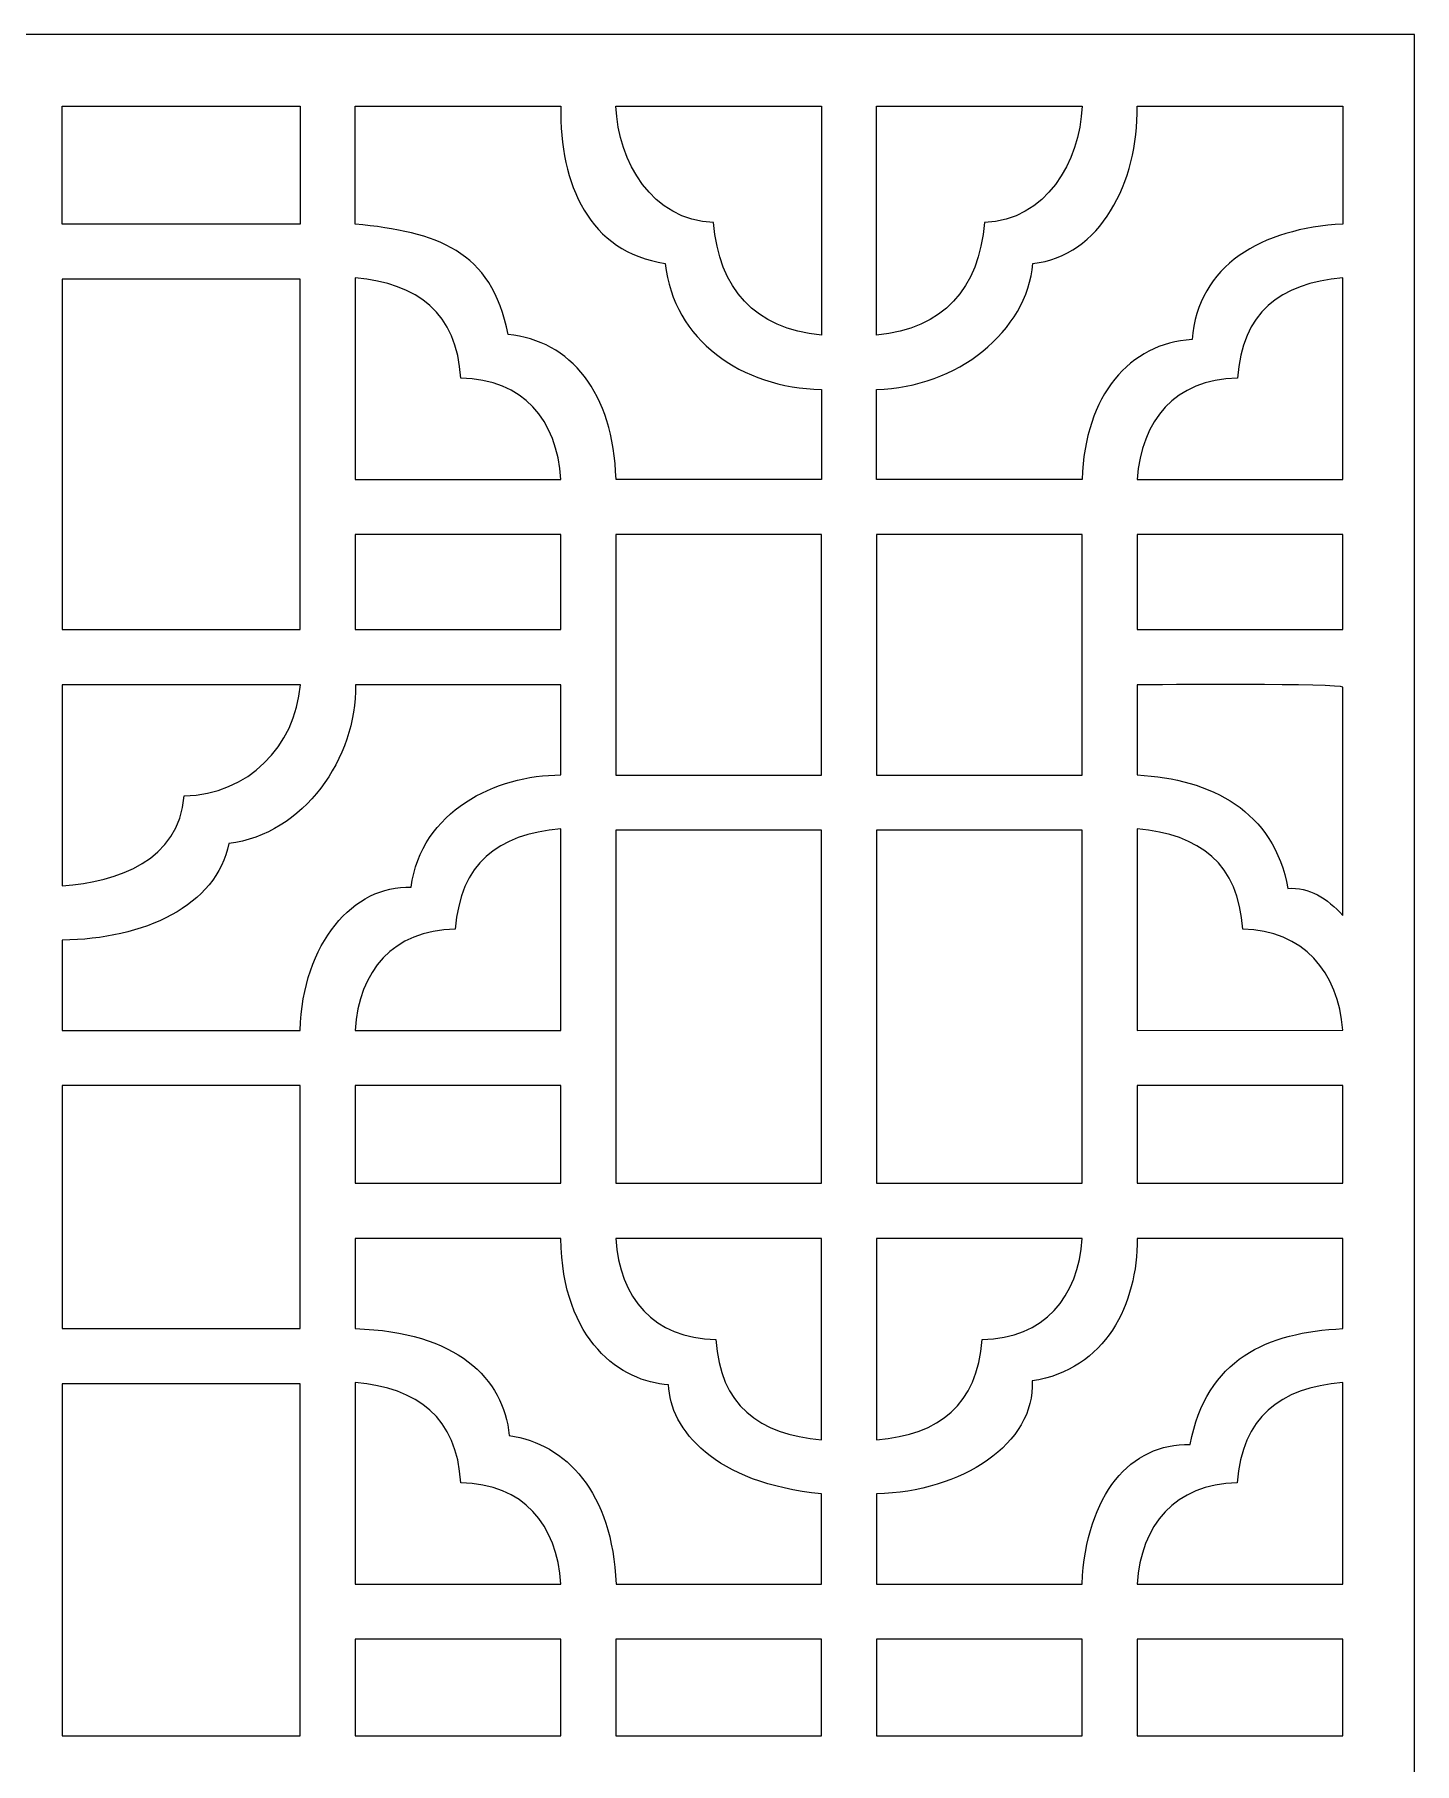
# Model space of a CAD drawing. Header units: centimetres. Extents: x -10.5 to 10.7, y -12.6 to 13.8.
# Drawn here: x 0.1 to 10.65, y 0.6 to 13.82 of the extents above; entities that cross this region are included whole.
import ezdxf

# ---------------------------------------------------------------- set-up
doc = ezdxf.new("R2010")
doc.units = ezdxf.units.CM
doc.header["$MEASUREMENT"] = 0
doc.layers.add('layer 1', color=7, linetype='Continuous')

msp = doc.modelspace()

# ---------------------------------------------------------------- linework, layer by layer
at = {"layer": 'layer 1', "color": 242}
for points, knots in [([(-10.45402, 13.82042), (-10.45402, 13.82042), (10.6512, 13.82042), (10.6512, 13.82042), (10.6512, 13.82042), (10.6512, 13.82042), (10.6512, -12.62963), (10.6512, -12.62963), (10.6512, -12.62963), (10.6512, -12.62963), (-10.45402, -12.62963), (-10.45402, -12.62963), (-10.45402, -12.62963), (-10.45402, -12.62963), (-10.45402, 13.82042), (-10.45402, 13.82042)], [0, 0, 0, 0, 0.2, 0.2, 0.2, 0.2, 0.4, 0.4, 0.4, 0.4, 0.6, 0.6, 0.6, 0.6, 1, 1, 1, 1]), ([(2.12939, 13.27223), (2.12939, 13.27223), (0.3095, 13.27223), (0.3095, 13.27223), (0.3095, 13.27223), (0.3095, 13.27223), (0.3095, 12.371), (0.3095, 12.371), (0.3095, 12.371), (0.3095, 12.371), (2.12939, 12.371), (2.12939, 12.371), (2.12939, 12.371), (2.12939, 12.371), (2.12939, 13.27223), (2.12939, 13.27223)], [0, 0, 0, 0, 0.2, 0.2, 0.2, 0.2, 0.4, 0.4, 0.4, 0.4, 0.6, 0.6, 0.6, 0.6, 1, 1, 1, 1]), ([(4.12306, 13.27223), (4.12306, 13.27223), (2.55117, 13.27223), (2.55117, 13.27223), (2.55117, 13.27223), (2.55117, 13.27223), (2.55117, 12.37127), (2.55117, 12.37127), (2.55117, 12.37127), (3.17824, 12.30705), (3.59206, 12.17587), (3.71972, 11.52524), (3.71972, 11.52524), (4.19784, 11.47981), (4.52445, 11.0853), (4.54512, 10.41781), (4.54512, 10.41781), (4.54512, 10.41781), (6.11618, 10.41781), (6.11618, 10.41781), (6.11618, 10.41781), (6.11618, 10.41781), (6.11618, 11.10575), (6.11618, 11.10575), (6.11618, 11.10575), (5.50296, 11.11893), (4.98556, 11.48431), (4.92118, 12.06971), (4.92118, 12.06971), (4.33996, 12.15938), (4.11474, 12.66733), (4.12306, 13.27223)], [0, 0, 0, 0, 0.11111111, 0.11111111, 0.11111111, 0.11111111, 0.22222222, 0.22222222, 0.22222222, 0.22222222, 0.33333333, 0.33333333, 0.33333333, 0.33333333, 0.44444444, 0.44444444, 0.44444444, 0.44444444, 0.55555556, 0.55555556, 0.55555556, 0.55555556, 0.66666667, 0.66666667, 0.66666667, 0.66666667, 0.77777778, 0.77777778, 0.77777778, 0.77777778, 1, 1, 1, 1]), ([(6.11618, 13.27223), (6.11618, 13.27223), (4.54467, 13.27223), (4.54467, 13.27223), (4.54467, 13.27223), (4.56332, 12.84818), (4.82009, 12.39743), (5.29193, 12.38386), (5.29193, 12.38386), (5.33191, 11.8745), (5.60684, 11.57232), (6.11618, 11.52039), (6.11618, 11.52039), (6.11618, 11.52039), (6.11618, 13.27223), (6.11618, 13.27223)], [0, 0, 0, 0, 0.2, 0.2, 0.2, 0.2, 0.4, 0.4, 0.4, 0.4, 0.6, 0.6, 0.6, 0.6, 1, 1, 1, 1]), ([(8.1095, 13.27223), (8.1095, 13.27223), (6.53802, 13.27223), (6.53802, 13.27223), (6.53802, 13.27223), (6.53802, 13.27223), (6.53802, 11.52039), (6.53802, 11.52039), (6.53802, 11.52039), (7.04732, 11.57231), (7.32225, 11.8745), (7.36223, 12.38386), (7.36223, 12.38386), (7.83402, 12.39742), (8.09085, 12.84812), (8.1095, 13.27223)], [0, 0, 0, 0, 0.2, 0.2, 0.2, 0.2, 0.4, 0.4, 0.4, 0.4, 0.6, 0.6, 0.6, 0.6, 1, 1, 1, 1]), ([(10.10301, 13.27223), (10.10301, 13.27223), (8.53119, 13.27223), (8.53119, 13.27223), (8.53119, 13.27223), (8.53952, 12.68994), (8.24673, 12.12183), (7.73305, 12.06971), (7.73305, 12.06971), (7.6912, 11.55191), (7.15129, 11.11893), (6.53802, 11.10575), (6.53802, 11.10575), (6.53802, 11.10575), (6.53802, 10.41781), (6.53802, 10.41781), (6.53802, 10.41781), (6.53802, 10.41781), (8.11006, 10.41781), (8.11006, 10.41781), (8.11006, 10.41781), (8.13055, 11.06271), (8.47336, 11.45857), (8.95047, 11.48769), (8.95047, 11.48769), (8.99551, 12.05526), (9.48367, 12.3368), (10.10301, 12.37123), (10.10301, 12.37123), (10.10301, 12.37123), (10.10301, 13.27223), (10.10301, 13.27223)], [0, 0, 0, 0, 0.11111111, 0.11111111, 0.11111111, 0.11111111, 0.22222222, 0.22222222, 0.22222222, 0.22222222, 0.33333333, 0.33333333, 0.33333333, 0.33333333, 0.44444444, 0.44444444, 0.44444444, 0.44444444, 0.55555556, 0.55555556, 0.55555556, 0.55555556, 0.66666667, 0.66666667, 0.66666667, 0.66666667, 0.77777778, 0.77777778, 0.77777778, 0.77777778, 1, 1, 1, 1]), ([(0.3095, 11.94916), (0.3095, 11.94916), (2.12939, 11.94916), (2.12939, 11.94916), (2.12939, 11.94916), (2.12939, 11.94916), (2.12939, 9.26854), (2.12939, 9.26854), (2.12939, 9.26854), (2.12939, 9.26854), (0.3095, 9.26854), (0.3095, 9.26854), (0.3095, 9.26854), (0.3095, 9.26854), (0.3095, 11.94916), (0.3095, 11.94916)], [0, 0, 0, 0, 0.2, 0.2, 0.2, 0.2, 0.4, 0.4, 0.4, 0.4, 0.6, 0.6, 0.6, 0.6, 1, 1, 1, 1]), ([(2.55117, 10.41781), (2.55117, 10.41781), (2.55117, 11.95841), (2.55117, 11.95841), (2.55117, 11.95841), (3.02748, 11.91779), (3.32882, 11.69188), (3.35779, 11.19145), (3.35779, 11.19145), (3.83917, 11.18243), (4.09265, 10.87411), (4.12448, 10.41781), (4.12448, 10.41781), (4.12448, 10.41781), (2.55117, 10.41781), (2.55117, 10.41781)], [0, 0, 0, 0, 0.2, 0.2, 0.2, 0.2, 0.4, 0.4, 0.4, 0.4, 0.6, 0.6, 0.6, 0.6, 1, 1, 1, 1]), ([(9.29734, 11.19145), (9.33539, 11.69435), (9.6189, 11.91671), (10.10301, 11.95839), (10.10301, 11.95839), (10.10301, 11.95839), (10.10301, 10.41781), (10.10301, 10.41781), (10.10301, 10.41781), (10.10301, 10.41781), (8.53069, 10.41781), (8.53069, 10.41781), (8.53069, 10.41781), (8.56196, 10.86618), (8.81773, 11.18244), (9.29734, 11.19145)], [0, 0, 0, 0, 0.2, 0.2, 0.2, 0.2, 0.4, 0.4, 0.4, 0.4, 0.6, 0.6, 0.6, 0.6, 1, 1, 1, 1]), ([(2.55117, 9.26854), (2.55117, 9.26854), (2.55117, 9.99597), (2.55117, 9.99597), (2.55117, 9.99597), (2.55117, 9.99597), (4.12281, 9.99597), (4.12281, 9.99597), (4.12281, 9.99597), (4.12281, 9.99597), (4.12281, 9.26854), (4.12281, 9.26854), (4.12281, 9.26854), (4.12281, 9.26854), (2.55117, 9.26854), (2.55117, 9.26854)], [0, 0, 0, 0, 0.2, 0.2, 0.2, 0.2, 0.4, 0.4, 0.4, 0.4, 0.6, 0.6, 0.6, 0.6, 1, 1, 1, 1]), ([(6.11618, 9.99597), (6.11618, 9.99597), (6.11618, 8.15639), (6.11618, 8.15639), (6.11618, 8.15639), (6.11618, 8.15639), (4.54461, 8.15639), (4.54461, 8.15639), (4.54461, 8.15639), (4.54461, 8.15639), (4.54461, 9.99597), (4.54461, 9.99597), (4.54461, 9.99597), (4.54461, 9.99597), (6.11618, 9.99597), (6.11618, 9.99597)], [0, 0, 0, 0, 0.2, 0.2, 0.2, 0.2, 0.4, 0.4, 0.4, 0.4, 0.6, 0.6, 0.6, 0.6, 1, 1, 1, 1]), ([(6.53802, 8.15639), (6.53802, 8.15639), (6.53802, 9.99597), (6.53802, 9.99597), (6.53802, 9.99597), (6.53802, 9.99597), (8.10955, 9.99597), (8.10955, 9.99597), (8.10955, 9.99597), (8.10955, 9.99597), (8.10955, 8.15639), (8.10955, 8.15639), (8.10955, 8.15639), (8.10955, 8.15639), (6.53802, 8.15639), (6.53802, 8.15639)], [0, 0, 0, 0, 0.2, 0.2, 0.2, 0.2, 0.4, 0.4, 0.4, 0.4, 0.6, 0.6, 0.6, 0.6, 1, 1, 1, 1]), ([(8.53139, 9.26854), (8.53139, 9.26854), (8.53139, 9.99597), (8.53139, 9.99597), (8.53139, 9.99597), (8.53139, 9.99597), (10.10301, 9.99597), (10.10301, 9.99597), (10.10301, 9.99597), (10.10301, 9.99597), (10.10301, 9.26854), (10.10301, 9.26854), (10.10301, 9.26854), (10.10301, 9.26854), (8.53139, 9.26854), (8.53139, 9.26854)], [0, 0, 0, 0, 0.2, 0.2, 0.2, 0.2, 0.4, 0.4, 0.4, 0.4, 0.6, 0.6, 0.6, 0.6, 1, 1, 1, 1]), ([(0.3095, 6.89414), (0.93303, 6.89781), (1.49102, 7.15603), (1.58428, 7.63181), (1.58428, 7.63181), (2.15494, 7.70395), (2.5642, 8.28439), (2.55207, 8.84668), (2.55207, 8.84668), (2.55207, 8.84668), (4.12281, 8.84668), (4.12281, 8.84668), (4.12281, 8.84668), (4.12281, 8.84668), (4.12281, 8.15668), (4.12281, 8.15668), (4.12281, 8.15668), (3.62772, 8.15709), (3.05534, 7.88162), (2.978, 7.2972), (2.978, 7.2972), (2.53962, 7.3178), (2.14959, 6.87176), (2.12888, 6.20318), (2.12888, 6.20318), (2.12888, 6.20318), (0.3095, 6.20318), (0.3095, 6.20318), (0.3095, 6.20318), (0.3095, 6.20318), (0.3095, 6.89414), (0.3095, 6.89414)], [0, 0, 0, 0, 0.11111111, 0.11111111, 0.11111111, 0.11111111, 0.22222222, 0.22222222, 0.22222222, 0.22222222, 0.33333333, 0.33333333, 0.33333333, 0.33333333, 0.44444444, 0.44444444, 0.44444444, 0.44444444, 0.55555556, 0.55555556, 0.55555556, 0.55555556, 0.66666667, 0.66666667, 0.66666667, 0.66666667, 0.77777778, 0.77777778, 0.77777778, 0.77777778, 1, 1, 1, 1]), ([(1.24356, 7.99688), (1.19945, 7.50157), (0.74074, 7.34023), (0.3095, 7.30916), (0.3095, 7.30916), (0.3095, 7.30916), (0.3095, 8.84668), (0.3095, 8.84668), (0.3095, 8.84668), (0.3095, 8.84668), (2.13158, 8.84668), (2.13158, 8.84668), (2.13158, 8.84668), (2.09106, 8.37213), (1.73186, 8.00874), (1.24356, 7.99688)], [0, 0, 0, 0, 0.2, 0.2, 0.2, 0.2, 0.4, 0.4, 0.4, 0.4, 0.6, 0.6, 0.6, 0.6, 1, 1, 1, 1]), ([(10.10301, 8.82812), (10.10301, 8.82812), (10.10301, 7.08145), (10.10301, 7.08145), (10.10301, 7.08145), (9.9863, 7.21523), (9.84265, 7.30063), (9.68394, 7.2885), (9.68394, 7.2885), (9.57594, 7.881), (9.09957, 8.12714), (8.53139, 8.15668), (8.53139, 8.15668), (8.53139, 8.15668), (8.53139, 8.84668), (8.53139, 8.84668), (8.53139, 8.84668), (8.66252, 8.84668), (10.10172, 8.8569), (10.10301, 8.82812)], [0, 0, 0, 0, 0.16666667, 0.16666667, 0.16666667, 0.16666667, 0.33333333, 0.33333333, 0.33333333, 0.33333333, 0.5, 0.5, 0.5, 0.5, 0.66666667, 0.66666667, 0.66666667, 0.66666667, 1, 1, 1, 1]), ([(2.54955, 6.20318), (2.58129, 6.65947), (2.83463, 6.96777), (3.31622, 6.97682), (3.31622, 6.97682), (3.35433, 7.48025), (3.63821, 7.70249), (4.12281, 7.74382), (4.12281, 7.74382), (4.12281, 7.74382), (4.12281, 6.20318), (4.12281, 6.20318), (4.12281, 6.20318), (4.12281, 6.20318), (2.54955, 6.20318), (2.54955, 6.20318)], [0, 0, 0, 0, 0.2, 0.2, 0.2, 0.2, 0.4, 0.4, 0.4, 0.4, 0.6, 0.6, 0.6, 0.6, 1, 1, 1, 1]), ([(6.11618, 7.73455), (6.11618, 7.73455), (6.11618, 5.0333), (6.11618, 5.0333), (6.11618, 5.0333), (6.11618, 5.0333), (4.54461, 5.0333), (4.54461, 5.0333), (4.54461, 5.0333), (4.54461, 5.0333), (4.54461, 7.73455), (4.54461, 7.73455), (4.54461, 7.73455), (4.54461, 7.73455), (6.11618, 7.73455), (6.11618, 7.73455)], [0, 0, 0, 0, 0.2, 0.2, 0.2, 0.2, 0.4, 0.4, 0.4, 0.4, 0.6, 0.6, 0.6, 0.6, 1, 1, 1, 1]), ([(6.53802, 5.0333), (6.53802, 5.0333), (6.53802, 7.73455), (6.53802, 7.73455), (6.53802, 7.73455), (6.53802, 7.73455), (8.10955, 7.73455), (8.10955, 7.73455), (8.10955, 7.73455), (8.10955, 7.73455), (8.10955, 5.0333), (8.10955, 5.0333), (8.10955, 5.0333), (8.10955, 5.0333), (6.53802, 5.0333), (6.53802, 5.0333)], [0, 0, 0, 0, 0.2, 0.2, 0.2, 0.2, 0.4, 0.4, 0.4, 0.4, 0.6, 0.6, 0.6, 0.6, 1, 1, 1, 1]), ([(10.10301, 6.20358), (10.10301, 6.20358), (8.53139, 6.20318), (8.53139, 6.20318), (8.53139, 6.20318), (8.53139, 6.20318), (8.53139, 7.74383), (8.53139, 7.74383), (8.53139, 7.74383), (9.00781, 7.7032), (9.30898, 7.47732), (9.33794, 6.97682), (9.33794, 6.97682), (9.79928, 6.96815), (10.07195, 6.64943), (10.10301, 6.20358)], [0, 0, 0, 0, 0.2, 0.2, 0.2, 0.2, 0.4, 0.4, 0.4, 0.4, 0.6, 0.6, 0.6, 0.6, 1, 1, 1, 1]), ([(0.3095, 5.78134), (0.3095, 5.78134), (2.12939, 5.78134), (2.12939, 5.78134), (2.12939, 5.78134), (2.12939, 5.78134), (2.12939, 3.92117), (2.12939, 3.92117), (2.12939, 3.92117), (2.12939, 3.92117), (0.3095, 3.92117), (0.3095, 3.92117), (0.3095, 3.92117), (0.3095, 3.92117), (0.3095, 5.78134), (0.3095, 5.78134)], [0, 0, 0, 0, 0.2, 0.2, 0.2, 0.2, 0.4, 0.4, 0.4, 0.4, 0.6, 0.6, 0.6, 0.6, 1, 1, 1, 1]), ([(2.55117, 5.78134), (2.55117, 5.78134), (4.12281, 5.78134), (4.12281, 5.78134), (4.12281, 5.78134), (4.12281, 5.78134), (4.12281, 5.0333), (4.12281, 5.0333), (4.12281, 5.0333), (4.12281, 5.0333), (2.55117, 5.0333), (2.55117, 5.0333), (2.55117, 5.0333), (2.55117, 5.0333), (2.55117, 5.78134), (2.55117, 5.78134)], [0, 0, 0, 0, 0.2, 0.2, 0.2, 0.2, 0.4, 0.4, 0.4, 0.4, 0.6, 0.6, 0.6, 0.6, 1, 1, 1, 1]), ([(10.10301, 5.0333), (10.10301, 5.0333), (8.53139, 5.0333), (8.53139, 5.0333), (8.53139, 5.0333), (8.53139, 5.0333), (8.53139, 5.78134), (8.53139, 5.78134), (8.53139, 5.78134), (8.53139, 5.78134), (10.10301, 5.78134), (10.10301, 5.78134), (10.10301, 5.78134), (10.10301, 5.78134), (10.10301, 5.0333), (10.10301, 5.0333)], [0, 0, 0, 0, 0.2, 0.2, 0.2, 0.2, 0.4, 0.4, 0.4, 0.4, 0.6, 0.6, 0.6, 0.6, 1, 1, 1, 1]), ([(3.7291, 3.10444), (3.68512, 3.54155), (3.32849, 3.89715), (2.55117, 3.92138), (2.55117, 3.92138), (2.55117, 3.92138), (2.55117, 4.61148), (2.55117, 4.61148), (2.55117, 4.61148), (2.55117, 4.61148), (4.12227, 4.61148), (4.12227, 4.61148), (4.12227, 4.61148), (4.1363, 3.81923), (4.58731, 3.51509), (4.94729, 3.49175), (4.94729, 3.49175), (4.95707, 3.15152), (5.29795, 2.73627), (6.11618, 2.65801), (6.11618, 2.65801), (6.11618, 2.65801), (6.11618, 1.9679), (6.11618, 1.9679), (6.11618, 1.9679), (6.11618, 1.9679), (4.54512, 1.9679), (4.54512, 1.9679), (4.54512, 1.9679), (4.5175, 2.67338), (4.16315, 3.03816), (3.7291, 3.10444)], [0, 0, 0, 0, 0.11111111, 0.11111111, 0.11111111, 0.11111111, 0.22222222, 0.22222222, 0.22222222, 0.22222222, 0.33333333, 0.33333333, 0.33333333, 0.33333333, 0.44444444, 0.44444444, 0.44444444, 0.44444444, 0.55555556, 0.55555556, 0.55555556, 0.55555556, 0.66666667, 0.66666667, 0.66666667, 0.66666667, 0.77777778, 0.77777778, 0.77777778, 0.77777778, 1, 1, 1, 1]), ([(6.11618, 4.61148), (6.11618, 4.61148), (6.11618, 3.07083), (6.11618, 3.07083), (6.11618, 3.07083), (5.63969, 3.11161), (5.33869, 3.33727), (5.30959, 3.83785), (5.30959, 3.83785), (4.8282, 3.84687), (4.57475, 4.15519), (4.54291, 4.61148), (4.54291, 4.61148), (4.54291, 4.61148), (6.11618, 4.61148), (6.11618, 4.61148)], [0, 0, 0, 0, 0.2, 0.2, 0.2, 0.2, 0.4, 0.4, 0.4, 0.4, 0.6, 0.6, 0.6, 0.6, 1, 1, 1, 1]), ([(7.34462, 3.83785), (7.30673, 3.33667), (7.02402, 3.11242), (6.53802, 3.07083), (6.53802, 3.07083), (6.53802, 3.07083), (6.53802, 4.61148), (6.53802, 4.61148), (6.53802, 4.61148), (6.53802, 4.61148), (8.11131, 4.61148), (8.11131, 4.61148), (8.11131, 4.61148), (8.08006, 4.16318), (7.82423, 3.84683), (7.34462, 3.83785)], [0, 0, 0, 0, 0.2, 0.2, 0.2, 0.2, 0.4, 0.4, 0.4, 0.4, 0.6, 0.6, 0.6, 0.6, 1, 1, 1, 1]), ([(6.53802, 2.65801), (7.18662, 2.67055), (7.75537, 3.0434), (7.72696, 3.52143), (7.72696, 3.52143), (8.29118, 3.60799), (8.53295, 4.10956), (8.53192, 4.61148), (8.53192, 4.61148), (8.53192, 4.61148), (10.10301, 4.61148), (10.10301, 4.61148), (10.10301, 4.61148), (10.10301, 4.61148), (10.10301, 3.92138), (10.10301, 3.92138), (10.10301, 3.92138), (9.5269, 3.89445), (9.05955, 3.68828), (8.93584, 3.0363), (8.93584, 3.0363), (8.48028, 3.044), (8.14426, 2.65827), (8.10906, 1.9679), (8.10906, 1.9679), (8.10906, 1.9679), (6.53802, 1.9679), (6.53802, 1.9679), (6.53802, 1.9679), (6.53802, 1.9679), (6.53802, 2.65801), (6.53802, 2.65801), (6.53802, 2.65801), (6.53802, 2.65801), (6.53802, 2.65801), (6.53802, 2.65801)], [0, 0, 0, 0, 0.1, 0.1, 0.1, 0.1, 0.2, 0.2, 0.2, 0.2, 0.3, 0.3, 0.3, 0.3, 0.4, 0.4, 0.4, 0.4, 0.5, 0.5, 0.5, 0.5, 0.6, 0.6, 0.6, 0.6, 0.7, 0.7, 0.7, 0.7, 0.8, 0.8, 0.8, 0.8, 1, 1, 1, 1]), ([(0.3095, 3.49935), (0.3095, 3.49935), (2.12939, 3.49935), (2.12939, 3.49935), (2.12939, 3.49935), (2.12939, 3.49935), (2.12939, 0.80631), (2.12939, 0.80631), (2.12939, 0.80631), (2.12939, 0.80631), (0.3095, 0.80631), (0.3095, 0.80631), (0.3095, 0.80631), (0.3095, 0.80631), (0.3095, 3.49935), (0.3095, 3.49935)], [0, 0, 0, 0, 0.2, 0.2, 0.2, 0.2, 0.4, 0.4, 0.4, 0.4, 0.6, 0.6, 0.6, 0.6, 1, 1, 1, 1]), ([(2.55117, 1.9679), (2.55117, 1.9679), (2.55117, 3.50855), (2.55117, 3.50855), (2.55117, 3.50855), (3.02748, 3.46797), (3.32883, 3.24205), (3.35779, 2.74161), (3.35779, 2.74161), (3.83921, 2.73259), (4.09264, 2.42422), (4.12448, 1.9679), (4.12448, 1.9679), (4.12448, 1.9679), (2.55117, 1.9679), (2.55117, 1.9679)], [0, 0, 0, 0, 0.2, 0.2, 0.2, 0.2, 0.4, 0.4, 0.4, 0.4, 0.6, 0.6, 0.6, 0.6, 1, 1, 1, 1]), ([(9.29642, 2.74161), (9.33453, 3.245), (9.61842, 3.46727), (10.10301, 3.50855), (10.10301, 3.50855), (10.10301, 3.50855), (10.10301, 1.9679), (10.10301, 1.9679), (10.10301, 1.9679), (10.10301, 1.9679), (8.52975, 1.9679), (8.52975, 1.9679), (8.52975, 1.9679), (8.56097, 2.41631), (8.81677, 2.73262), (9.29642, 2.74161)], [0, 0, 0, 0, 0.2, 0.2, 0.2, 0.2, 0.4, 0.4, 0.4, 0.4, 0.6, 0.6, 0.6, 0.6, 1, 1, 1, 1]), ([(4.12281, 1.54612), (4.12281, 1.54612), (4.12281, 0.80631), (4.12281, 0.80631), (4.12281, 0.80631), (4.12281, 0.80631), (2.55117, 0.80631), (2.55117, 0.80631), (2.55117, 0.80631), (2.55117, 0.80631), (2.55117, 1.54612), (2.55117, 1.54612), (2.55117, 1.54612), (2.55117, 1.54612), (4.12281, 1.54612), (4.12281, 1.54612)], [0, 0, 0, 0, 0.2, 0.2, 0.2, 0.2, 0.4, 0.4, 0.4, 0.4, 0.6, 0.6, 0.6, 0.6, 1, 1, 1, 1]), ([(4.54461, 0.80631), (4.54461, 0.80631), (4.54461, 1.54612), (4.54461, 1.54612), (4.54461, 1.54612), (4.54461, 1.54612), (6.11618, 1.54612), (6.11618, 1.54612), (6.11618, 1.54612), (6.11618, 1.54612), (6.11618, 0.80631), (6.11618, 0.80631), (6.11618, 0.80631), (6.11618, 0.80631), (4.54461, 0.80631), (4.54461, 0.80631)], [0, 0, 0, 0, 0.2, 0.2, 0.2, 0.2, 0.4, 0.4, 0.4, 0.4, 0.6, 0.6, 0.6, 0.6, 1, 1, 1, 1]), ([(6.53802, 1.54612), (6.53802, 1.54612), (8.10955, 1.54612), (8.10955, 1.54612), (8.10955, 1.54612), (8.10955, 1.54612), (8.10955, 0.80631), (8.10955, 0.80631), (8.10955, 0.80631), (8.10955, 0.80631), (6.53802, 0.80631), (6.53802, 0.80631), (6.53802, 0.80631), (6.53802, 0.80631), (6.53802, 1.54612), (6.53802, 1.54612)], [0, 0, 0, 0, 0.2, 0.2, 0.2, 0.2, 0.4, 0.4, 0.4, 0.4, 0.6, 0.6, 0.6, 0.6, 1, 1, 1, 1]), ([(8.53139, 1.54612), (8.53139, 1.54612), (10.10301, 1.54612), (10.10301, 1.54612), (10.10301, 1.54612), (10.10301, 1.54612), (10.10301, 0.80631), (10.10301, 0.80631), (10.10301, 0.80631), (10.10301, 0.80631), (8.53139, 0.80631), (8.53139, 0.80631), (8.53139, 0.80631), (8.53139, 0.80631), (8.53139, 1.54612), (8.53139, 1.54612)], [0, 0, 0, 0, 0.2, 0.2, 0.2, 0.2, 0.4, 0.4, 0.4, 0.4, 0.6, 0.6, 0.6, 0.6, 1, 1, 1, 1])]:
    msp.add_open_spline(points, degree=3, knots=knots, dxfattribs=at)
at = {"layer": 'layer 1', "color": 242, "lineweight": 9}
for points, knots in [([(-10.45402, 13.82042), (-10.45402, 13.82042), (10.6512, 13.82042), (10.6512, 13.82042), (10.6512, 13.82042), (10.6512, 13.82042), (10.6512, -12.62963), (10.6512, -12.62963), (10.6512, -12.62963), (10.6512, -12.62963), (-10.45402, -12.62963), (-10.45402, -12.62963), (-10.45402, -12.62963), (-10.45402, -12.62963), (-10.45402, 13.82042), (-10.45402, 13.82042)], [0, 0, 0, 0, 0.2, 0.2, 0.2, 0.2, 0.4, 0.4, 0.4, 0.4, 0.6, 0.6, 0.6, 0.6, 1, 1, 1, 1]), ([(2.12939, 13.27223), (2.12939, 13.27223), (0.3095, 13.27223), (0.3095, 13.27223), (0.3095, 13.27223), (0.3095, 13.27223), (0.3095, 12.371), (0.3095, 12.371), (0.3095, 12.371), (0.3095, 12.371), (2.12939, 12.371), (2.12939, 12.371), (2.12939, 12.371), (2.12939, 12.371), (2.12939, 13.27223), (2.12939, 13.27223)], [0, 0, 0, 0, 0.2, 0.2, 0.2, 0.2, 0.4, 0.4, 0.4, 0.4, 0.6, 0.6, 0.6, 0.6, 1, 1, 1, 1]), ([(4.12306, 13.27223), (4.12306, 13.27223), (2.55117, 13.27223), (2.55117, 13.27223), (2.55117, 13.27223), (2.55117, 13.27223), (2.55117, 12.37127), (2.55117, 12.37127), (2.55117, 12.37127), (3.17824, 12.30705), (3.59206, 12.17587), (3.71972, 11.52524), (3.71972, 11.52524), (4.19784, 11.47981), (4.52445, 11.0853), (4.54512, 10.41781), (4.54512, 10.41781), (4.54512, 10.41781), (6.11618, 10.41781), (6.11618, 10.41781), (6.11618, 10.41781), (6.11618, 10.41781), (6.11618, 11.10575), (6.11618, 11.10575), (6.11618, 11.10575), (5.50296, 11.11893), (4.98556, 11.48431), (4.92118, 12.06971), (4.92118, 12.06971), (4.33996, 12.15938), (4.11474, 12.66733), (4.12306, 13.27223)], [0, 0, 0, 0, 0.11111111, 0.11111111, 0.11111111, 0.11111111, 0.22222222, 0.22222222, 0.22222222, 0.22222222, 0.33333333, 0.33333333, 0.33333333, 0.33333333, 0.44444444, 0.44444444, 0.44444444, 0.44444444, 0.55555556, 0.55555556, 0.55555556, 0.55555556, 0.66666667, 0.66666667, 0.66666667, 0.66666667, 0.77777778, 0.77777778, 0.77777778, 0.77777778, 1, 1, 1, 1]), ([(6.11618, 13.27223), (6.11618, 13.27223), (4.54467, 13.27223), (4.54467, 13.27223), (4.54467, 13.27223), (4.56332, 12.84818), (4.82009, 12.39743), (5.29193, 12.38386), (5.29193, 12.38386), (5.33191, 11.8745), (5.60684, 11.57232), (6.11618, 11.52039), (6.11618, 11.52039), (6.11618, 11.52039), (6.11618, 13.27223), (6.11618, 13.27223)], [0, 0, 0, 0, 0.2, 0.2, 0.2, 0.2, 0.4, 0.4, 0.4, 0.4, 0.6, 0.6, 0.6, 0.6, 1, 1, 1, 1]), ([(8.1095, 13.27223), (8.1095, 13.27223), (6.53802, 13.27223), (6.53802, 13.27223), (6.53802, 13.27223), (6.53802, 13.27223), (6.53802, 11.52039), (6.53802, 11.52039), (6.53802, 11.52039), (7.04732, 11.57231), (7.32225, 11.8745), (7.36223, 12.38386), (7.36223, 12.38386), (7.83402, 12.39742), (8.09085, 12.84812), (8.1095, 13.27223)], [0, 0, 0, 0, 0.2, 0.2, 0.2, 0.2, 0.4, 0.4, 0.4, 0.4, 0.6, 0.6, 0.6, 0.6, 1, 1, 1, 1]), ([(10.10301, 13.27223), (10.10301, 13.27223), (8.53119, 13.27223), (8.53119, 13.27223), (8.53119, 13.27223), (8.53952, 12.68994), (8.24673, 12.12183), (7.73305, 12.06971), (7.73305, 12.06971), (7.6912, 11.55191), (7.15129, 11.11893), (6.53802, 11.10575), (6.53802, 11.10575), (6.53802, 11.10575), (6.53802, 10.41781), (6.53802, 10.41781), (6.53802, 10.41781), (6.53802, 10.41781), (8.11006, 10.41781), (8.11006, 10.41781), (8.11006, 10.41781), (8.13055, 11.06271), (8.47336, 11.45857), (8.95047, 11.48769), (8.95047, 11.48769), (8.99551, 12.05526), (9.48367, 12.3368), (10.10301, 12.37123), (10.10301, 12.37123), (10.10301, 12.37123), (10.10301, 13.27223), (10.10301, 13.27223)], [0, 0, 0, 0, 0.11111111, 0.11111111, 0.11111111, 0.11111111, 0.22222222, 0.22222222, 0.22222222, 0.22222222, 0.33333333, 0.33333333, 0.33333333, 0.33333333, 0.44444444, 0.44444444, 0.44444444, 0.44444444, 0.55555556, 0.55555556, 0.55555556, 0.55555556, 0.66666667, 0.66666667, 0.66666667, 0.66666667, 0.77777778, 0.77777778, 0.77777778, 0.77777778, 1, 1, 1, 1]), ([(0.3095, 11.94916), (0.3095, 11.94916), (2.12939, 11.94916), (2.12939, 11.94916), (2.12939, 11.94916), (2.12939, 11.94916), (2.12939, 9.26854), (2.12939, 9.26854), (2.12939, 9.26854), (2.12939, 9.26854), (0.3095, 9.26854), (0.3095, 9.26854), (0.3095, 9.26854), (0.3095, 9.26854), (0.3095, 11.94916), (0.3095, 11.94916)], [0, 0, 0, 0, 0.2, 0.2, 0.2, 0.2, 0.4, 0.4, 0.4, 0.4, 0.6, 0.6, 0.6, 0.6, 1, 1, 1, 1]), ([(2.55117, 10.41781), (2.55117, 10.41781), (2.55117, 11.95841), (2.55117, 11.95841), (2.55117, 11.95841), (3.02748, 11.91779), (3.32882, 11.69188), (3.35779, 11.19145), (3.35779, 11.19145), (3.83917, 11.18243), (4.09265, 10.87411), (4.12448, 10.41781), (4.12448, 10.41781), (4.12448, 10.41781), (2.55117, 10.41781), (2.55117, 10.41781)], [0, 0, 0, 0, 0.2, 0.2, 0.2, 0.2, 0.4, 0.4, 0.4, 0.4, 0.6, 0.6, 0.6, 0.6, 1, 1, 1, 1]), ([(9.29734, 11.19145), (9.33539, 11.69435), (9.6189, 11.91671), (10.10301, 11.95839), (10.10301, 11.95839), (10.10301, 11.95839), (10.10301, 10.41781), (10.10301, 10.41781), (10.10301, 10.41781), (10.10301, 10.41781), (8.53069, 10.41781), (8.53069, 10.41781), (8.53069, 10.41781), (8.56196, 10.86618), (8.81773, 11.18244), (9.29734, 11.19145)], [0, 0, 0, 0, 0.2, 0.2, 0.2, 0.2, 0.4, 0.4, 0.4, 0.4, 0.6, 0.6, 0.6, 0.6, 1, 1, 1, 1]), ([(2.55117, 9.26854), (2.55117, 9.26854), (2.55117, 9.99597), (2.55117, 9.99597), (2.55117, 9.99597), (2.55117, 9.99597), (4.12281, 9.99597), (4.12281, 9.99597), (4.12281, 9.99597), (4.12281, 9.99597), (4.12281, 9.26854), (4.12281, 9.26854), (4.12281, 9.26854), (4.12281, 9.26854), (2.55117, 9.26854), (2.55117, 9.26854)], [0, 0, 0, 0, 0.2, 0.2, 0.2, 0.2, 0.4, 0.4, 0.4, 0.4, 0.6, 0.6, 0.6, 0.6, 1, 1, 1, 1]), ([(6.11618, 9.99597), (6.11618, 9.99597), (6.11618, 8.15639), (6.11618, 8.15639), (6.11618, 8.15639), (6.11618, 8.15639), (4.54461, 8.15639), (4.54461, 8.15639), (4.54461, 8.15639), (4.54461, 8.15639), (4.54461, 9.99597), (4.54461, 9.99597), (4.54461, 9.99597), (4.54461, 9.99597), (6.11618, 9.99597), (6.11618, 9.99597)], [0, 0, 0, 0, 0.2, 0.2, 0.2, 0.2, 0.4, 0.4, 0.4, 0.4, 0.6, 0.6, 0.6, 0.6, 1, 1, 1, 1]), ([(6.53802, 8.15639), (6.53802, 8.15639), (6.53802, 9.99597), (6.53802, 9.99597), (6.53802, 9.99597), (6.53802, 9.99597), (8.10955, 9.99597), (8.10955, 9.99597), (8.10955, 9.99597), (8.10955, 9.99597), (8.10955, 8.15639), (8.10955, 8.15639), (8.10955, 8.15639), (8.10955, 8.15639), (6.53802, 8.15639), (6.53802, 8.15639)], [0, 0, 0, 0, 0.2, 0.2, 0.2, 0.2, 0.4, 0.4, 0.4, 0.4, 0.6, 0.6, 0.6, 0.6, 1, 1, 1, 1]), ([(8.53139, 9.26854), (8.53139, 9.26854), (8.53139, 9.99597), (8.53139, 9.99597), (8.53139, 9.99597), (8.53139, 9.99597), (10.10301, 9.99597), (10.10301, 9.99597), (10.10301, 9.99597), (10.10301, 9.99597), (10.10301, 9.26854), (10.10301, 9.26854), (10.10301, 9.26854), (10.10301, 9.26854), (8.53139, 9.26854), (8.53139, 9.26854)], [0, 0, 0, 0, 0.2, 0.2, 0.2, 0.2, 0.4, 0.4, 0.4, 0.4, 0.6, 0.6, 0.6, 0.6, 1, 1, 1, 1]), ([(0.3095, 6.89414), (0.93303, 6.89781), (1.49102, 7.15603), (1.58428, 7.63181), (1.58428, 7.63181), (2.15494, 7.70395), (2.5642, 8.28439), (2.55207, 8.84668), (2.55207, 8.84668), (2.55207, 8.84668), (4.12281, 8.84668), (4.12281, 8.84668), (4.12281, 8.84668), (4.12281, 8.84668), (4.12281, 8.15668), (4.12281, 8.15668), (4.12281, 8.15668), (3.62772, 8.15709), (3.05534, 7.88162), (2.978, 7.2972), (2.978, 7.2972), (2.53962, 7.3178), (2.14959, 6.87176), (2.12888, 6.20318), (2.12888, 6.20318), (2.12888, 6.20318), (0.3095, 6.20318), (0.3095, 6.20318), (0.3095, 6.20318), (0.3095, 6.20318), (0.3095, 6.89414), (0.3095, 6.89414)], [0, 0, 0, 0, 0.11111111, 0.11111111, 0.11111111, 0.11111111, 0.22222222, 0.22222222, 0.22222222, 0.22222222, 0.33333333, 0.33333333, 0.33333333, 0.33333333, 0.44444444, 0.44444444, 0.44444444, 0.44444444, 0.55555556, 0.55555556, 0.55555556, 0.55555556, 0.66666667, 0.66666667, 0.66666667, 0.66666667, 0.77777778, 0.77777778, 0.77777778, 0.77777778, 1, 1, 1, 1]), ([(1.24356, 7.99688), (1.19945, 7.50157), (0.74074, 7.34023), (0.3095, 7.30916), (0.3095, 7.30916), (0.3095, 7.30916), (0.3095, 8.84668), (0.3095, 8.84668), (0.3095, 8.84668), (0.3095, 8.84668), (2.13158, 8.84668), (2.13158, 8.84668), (2.13158, 8.84668), (2.09106, 8.37213), (1.73186, 8.00874), (1.24356, 7.99688)], [0, 0, 0, 0, 0.2, 0.2, 0.2, 0.2, 0.4, 0.4, 0.4, 0.4, 0.6, 0.6, 0.6, 0.6, 1, 1, 1, 1]), ([(10.10301, 8.82812), (10.10301, 8.82812), (10.10301, 7.08145), (10.10301, 7.08145), (10.10301, 7.08145), (9.9863, 7.21523), (9.84265, 7.30063), (9.68394, 7.2885), (9.68394, 7.2885), (9.57594, 7.881), (9.09957, 8.12714), (8.53139, 8.15668), (8.53139, 8.15668), (8.53139, 8.15668), (8.53139, 8.84668), (8.53139, 8.84668), (8.53139, 8.84668), (8.66252, 8.84668), (10.10172, 8.8569), (10.10301, 8.82812)], [0, 0, 0, 0, 0.16666667, 0.16666667, 0.16666667, 0.16666667, 0.33333333, 0.33333333, 0.33333333, 0.33333333, 0.5, 0.5, 0.5, 0.5, 0.66666667, 0.66666667, 0.66666667, 0.66666667, 1, 1, 1, 1]), ([(2.54955, 6.20318), (2.58129, 6.65947), (2.83463, 6.96777), (3.31622, 6.97682), (3.31622, 6.97682), (3.35433, 7.48025), (3.63821, 7.70249), (4.12281, 7.74382), (4.12281, 7.74382), (4.12281, 7.74382), (4.12281, 6.20318), (4.12281, 6.20318), (4.12281, 6.20318), (4.12281, 6.20318), (2.54955, 6.20318), (2.54955, 6.20318)], [0, 0, 0, 0, 0.2, 0.2, 0.2, 0.2, 0.4, 0.4, 0.4, 0.4, 0.6, 0.6, 0.6, 0.6, 1, 1, 1, 1]), ([(6.11618, 7.73455), (6.11618, 7.73455), (6.11618, 5.0333), (6.11618, 5.0333), (6.11618, 5.0333), (6.11618, 5.0333), (4.54461, 5.0333), (4.54461, 5.0333), (4.54461, 5.0333), (4.54461, 5.0333), (4.54461, 7.73455), (4.54461, 7.73455), (4.54461, 7.73455), (4.54461, 7.73455), (6.11618, 7.73455), (6.11618, 7.73455)], [0, 0, 0, 0, 0.2, 0.2, 0.2, 0.2, 0.4, 0.4, 0.4, 0.4, 0.6, 0.6, 0.6, 0.6, 1, 1, 1, 1]), ([(6.53802, 5.0333), (6.53802, 5.0333), (6.53802, 7.73455), (6.53802, 7.73455), (6.53802, 7.73455), (6.53802, 7.73455), (8.10955, 7.73455), (8.10955, 7.73455), (8.10955, 7.73455), (8.10955, 7.73455), (8.10955, 5.0333), (8.10955, 5.0333), (8.10955, 5.0333), (8.10955, 5.0333), (6.53802, 5.0333), (6.53802, 5.0333)], [0, 0, 0, 0, 0.2, 0.2, 0.2, 0.2, 0.4, 0.4, 0.4, 0.4, 0.6, 0.6, 0.6, 0.6, 1, 1, 1, 1]), ([(10.10301, 6.20358), (10.10301, 6.20358), (8.53139, 6.20318), (8.53139, 6.20318), (8.53139, 6.20318), (8.53139, 6.20318), (8.53139, 7.74383), (8.53139, 7.74383), (8.53139, 7.74383), (9.00781, 7.7032), (9.30898, 7.47732), (9.33794, 6.97682), (9.33794, 6.97682), (9.79928, 6.96815), (10.07195, 6.64943), (10.10301, 6.20358)], [0, 0, 0, 0, 0.2, 0.2, 0.2, 0.2, 0.4, 0.4, 0.4, 0.4, 0.6, 0.6, 0.6, 0.6, 1, 1, 1, 1]), ([(0.3095, 5.78134), (0.3095, 5.78134), (2.12939, 5.78134), (2.12939, 5.78134), (2.12939, 5.78134), (2.12939, 5.78134), (2.12939, 3.92117), (2.12939, 3.92117), (2.12939, 3.92117), (2.12939, 3.92117), (0.3095, 3.92117), (0.3095, 3.92117), (0.3095, 3.92117), (0.3095, 3.92117), (0.3095, 5.78134), (0.3095, 5.78134)], [0, 0, 0, 0, 0.2, 0.2, 0.2, 0.2, 0.4, 0.4, 0.4, 0.4, 0.6, 0.6, 0.6, 0.6, 1, 1, 1, 1]), ([(2.55117, 5.78134), (2.55117, 5.78134), (4.12281, 5.78134), (4.12281, 5.78134), (4.12281, 5.78134), (4.12281, 5.78134), (4.12281, 5.0333), (4.12281, 5.0333), (4.12281, 5.0333), (4.12281, 5.0333), (2.55117, 5.0333), (2.55117, 5.0333), (2.55117, 5.0333), (2.55117, 5.0333), (2.55117, 5.78134), (2.55117, 5.78134)], [0, 0, 0, 0, 0.2, 0.2, 0.2, 0.2, 0.4, 0.4, 0.4, 0.4, 0.6, 0.6, 0.6, 0.6, 1, 1, 1, 1]), ([(10.10301, 5.0333), (10.10301, 5.0333), (8.53139, 5.0333), (8.53139, 5.0333), (8.53139, 5.0333), (8.53139, 5.0333), (8.53139, 5.78134), (8.53139, 5.78134), (8.53139, 5.78134), (8.53139, 5.78134), (10.10301, 5.78134), (10.10301, 5.78134), (10.10301, 5.78134), (10.10301, 5.78134), (10.10301, 5.0333), (10.10301, 5.0333)], [0, 0, 0, 0, 0.2, 0.2, 0.2, 0.2, 0.4, 0.4, 0.4, 0.4, 0.6, 0.6, 0.6, 0.6, 1, 1, 1, 1]), ([(3.7291, 3.10444), (3.68512, 3.54155), (3.32849, 3.89715), (2.55117, 3.92138), (2.55117, 3.92138), (2.55117, 3.92138), (2.55117, 4.61148), (2.55117, 4.61148), (2.55117, 4.61148), (2.55117, 4.61148), (4.12227, 4.61148), (4.12227, 4.61148), (4.12227, 4.61148), (4.1363, 3.81923), (4.58731, 3.51509), (4.94729, 3.49175), (4.94729, 3.49175), (4.95707, 3.15152), (5.29795, 2.73627), (6.11618, 2.65801), (6.11618, 2.65801), (6.11618, 2.65801), (6.11618, 1.9679), (6.11618, 1.9679), (6.11618, 1.9679), (6.11618, 1.9679), (4.54512, 1.9679), (4.54512, 1.9679), (4.54512, 1.9679), (4.5175, 2.67338), (4.16315, 3.03816), (3.7291, 3.10444)], [0, 0, 0, 0, 0.11111111, 0.11111111, 0.11111111, 0.11111111, 0.22222222, 0.22222222, 0.22222222, 0.22222222, 0.33333333, 0.33333333, 0.33333333, 0.33333333, 0.44444444, 0.44444444, 0.44444444, 0.44444444, 0.55555556, 0.55555556, 0.55555556, 0.55555556, 0.66666667, 0.66666667, 0.66666667, 0.66666667, 0.77777778, 0.77777778, 0.77777778, 0.77777778, 1, 1, 1, 1]), ([(6.11618, 4.61148), (6.11618, 4.61148), (6.11618, 3.07083), (6.11618, 3.07083), (6.11618, 3.07083), (5.63969, 3.11161), (5.33869, 3.33727), (5.30959, 3.83785), (5.30959, 3.83785), (4.8282, 3.84687), (4.57475, 4.15519), (4.54291, 4.61148), (4.54291, 4.61148), (4.54291, 4.61148), (6.11618, 4.61148), (6.11618, 4.61148)], [0, 0, 0, 0, 0.2, 0.2, 0.2, 0.2, 0.4, 0.4, 0.4, 0.4, 0.6, 0.6, 0.6, 0.6, 1, 1, 1, 1]), ([(7.34462, 3.83785), (7.30673, 3.33667), (7.02402, 3.11242), (6.53802, 3.07083), (6.53802, 3.07083), (6.53802, 3.07083), (6.53802, 4.61148), (6.53802, 4.61148), (6.53802, 4.61148), (6.53802, 4.61148), (8.11131, 4.61148), (8.11131, 4.61148), (8.11131, 4.61148), (8.08006, 4.16318), (7.82423, 3.84683), (7.34462, 3.83785)], [0, 0, 0, 0, 0.2, 0.2, 0.2, 0.2, 0.4, 0.4, 0.4, 0.4, 0.6, 0.6, 0.6, 0.6, 1, 1, 1, 1]), ([(6.53802, 2.65801), (7.18662, 2.67055), (7.75537, 3.0434), (7.72696, 3.52143), (7.72696, 3.52143), (8.29118, 3.60799), (8.53295, 4.10956), (8.53192, 4.61148), (8.53192, 4.61148), (8.53192, 4.61148), (10.10301, 4.61148), (10.10301, 4.61148), (10.10301, 4.61148), (10.10301, 4.61148), (10.10301, 3.92138), (10.10301, 3.92138), (10.10301, 3.92138), (9.5269, 3.89445), (9.05955, 3.68828), (8.93584, 3.0363), (8.93584, 3.0363), (8.48028, 3.044), (8.14426, 2.65827), (8.10906, 1.9679), (8.10906, 1.9679), (8.10906, 1.9679), (6.53802, 1.9679), (6.53802, 1.9679), (6.53802, 1.9679), (6.53802, 1.9679), (6.53802, 2.65801), (6.53802, 2.65801)], [0, 0, 0, 0, 0.11111111, 0.11111111, 0.11111111, 0.11111111, 0.22222222, 0.22222222, 0.22222222, 0.22222222, 0.33333333, 0.33333333, 0.33333333, 0.33333333, 0.44444444, 0.44444444, 0.44444444, 0.44444444, 0.55555556, 0.55555556, 0.55555556, 0.55555556, 0.66666667, 0.66666667, 0.66666667, 0.66666667, 0.77777778, 0.77777778, 0.77777778, 0.77777778, 1, 1, 1, 1]), ([(0.3095, 3.49935), (0.3095, 3.49935), (2.12939, 3.49935), (2.12939, 3.49935), (2.12939, 3.49935), (2.12939, 3.49935), (2.12939, 0.80631), (2.12939, 0.80631), (2.12939, 0.80631), (2.12939, 0.80631), (0.3095, 0.80631), (0.3095, 0.80631), (0.3095, 0.80631), (0.3095, 0.80631), (0.3095, 3.49935), (0.3095, 3.49935)], [0, 0, 0, 0, 0.2, 0.2, 0.2, 0.2, 0.4, 0.4, 0.4, 0.4, 0.6, 0.6, 0.6, 0.6, 1, 1, 1, 1]), ([(2.55117, 1.9679), (2.55117, 1.9679), (2.55117, 3.50855), (2.55117, 3.50855), (2.55117, 3.50855), (3.02748, 3.46797), (3.32883, 3.24205), (3.35779, 2.74161), (3.35779, 2.74161), (3.83921, 2.73259), (4.09264, 2.42422), (4.12448, 1.9679), (4.12448, 1.9679), (4.12448, 1.9679), (2.55117, 1.9679), (2.55117, 1.9679)], [0, 0, 0, 0, 0.2, 0.2, 0.2, 0.2, 0.4, 0.4, 0.4, 0.4, 0.6, 0.6, 0.6, 0.6, 1, 1, 1, 1]), ([(9.29642, 2.74161), (9.33453, 3.245), (9.61842, 3.46727), (10.10301, 3.50855), (10.10301, 3.50855), (10.10301, 3.50855), (10.10301, 1.9679), (10.10301, 1.9679), (10.10301, 1.9679), (10.10301, 1.9679), (8.52975, 1.9679), (8.52975, 1.9679), (8.52975, 1.9679), (8.56097, 2.41631), (8.81677, 2.73262), (9.29642, 2.74161)], [0, 0, 0, 0, 0.2, 0.2, 0.2, 0.2, 0.4, 0.4, 0.4, 0.4, 0.6, 0.6, 0.6, 0.6, 1, 1, 1, 1]), ([(4.12281, 1.54612), (4.12281, 1.54612), (4.12281, 0.80631), (4.12281, 0.80631), (4.12281, 0.80631), (4.12281, 0.80631), (2.55117, 0.80631), (2.55117, 0.80631), (2.55117, 0.80631), (2.55117, 0.80631), (2.55117, 1.54612), (2.55117, 1.54612), (2.55117, 1.54612), (2.55117, 1.54612), (4.12281, 1.54612), (4.12281, 1.54612)], [0, 0, 0, 0, 0.2, 0.2, 0.2, 0.2, 0.4, 0.4, 0.4, 0.4, 0.6, 0.6, 0.6, 0.6, 1, 1, 1, 1]), ([(4.54461, 0.80631), (4.54461, 0.80631), (4.54461, 1.54612), (4.54461, 1.54612), (4.54461, 1.54612), (4.54461, 1.54612), (6.11618, 1.54612), (6.11618, 1.54612), (6.11618, 1.54612), (6.11618, 1.54612), (6.11618, 0.80631), (6.11618, 0.80631), (6.11618, 0.80631), (6.11618, 0.80631), (4.54461, 0.80631), (4.54461, 0.80631)], [0, 0, 0, 0, 0.2, 0.2, 0.2, 0.2, 0.4, 0.4, 0.4, 0.4, 0.6, 0.6, 0.6, 0.6, 1, 1, 1, 1]), ([(6.53802, 1.54612), (6.53802, 1.54612), (8.10955, 1.54612), (8.10955, 1.54612), (8.10955, 1.54612), (8.10955, 1.54612), (8.10955, 0.80631), (8.10955, 0.80631), (8.10955, 0.80631), (8.10955, 0.80631), (6.53802, 0.80631), (6.53802, 0.80631), (6.53802, 0.80631), (6.53802, 0.80631), (6.53802, 1.54612), (6.53802, 1.54612)], [0, 0, 0, 0, 0.2, 0.2, 0.2, 0.2, 0.4, 0.4, 0.4, 0.4, 0.6, 0.6, 0.6, 0.6, 1, 1, 1, 1]), ([(8.53139, 1.54612), (8.53139, 1.54612), (10.10301, 1.54612), (10.10301, 1.54612), (10.10301, 1.54612), (10.10301, 1.54612), (10.10301, 0.80631), (10.10301, 0.80631), (10.10301, 0.80631), (10.10301, 0.80631), (8.53139, 0.80631), (8.53139, 0.80631), (8.53139, 0.80631), (8.53139, 0.80631), (8.53139, 1.54612), (8.53139, 1.54612)], [0, 0, 0, 0, 0.2, 0.2, 0.2, 0.2, 0.4, 0.4, 0.4, 0.4, 0.6, 0.6, 0.6, 0.6, 1, 1, 1, 1])]:
    msp.add_open_spline(points, degree=3, knots=knots, dxfattribs=at)

doc.saveas('drawing.dxf')
